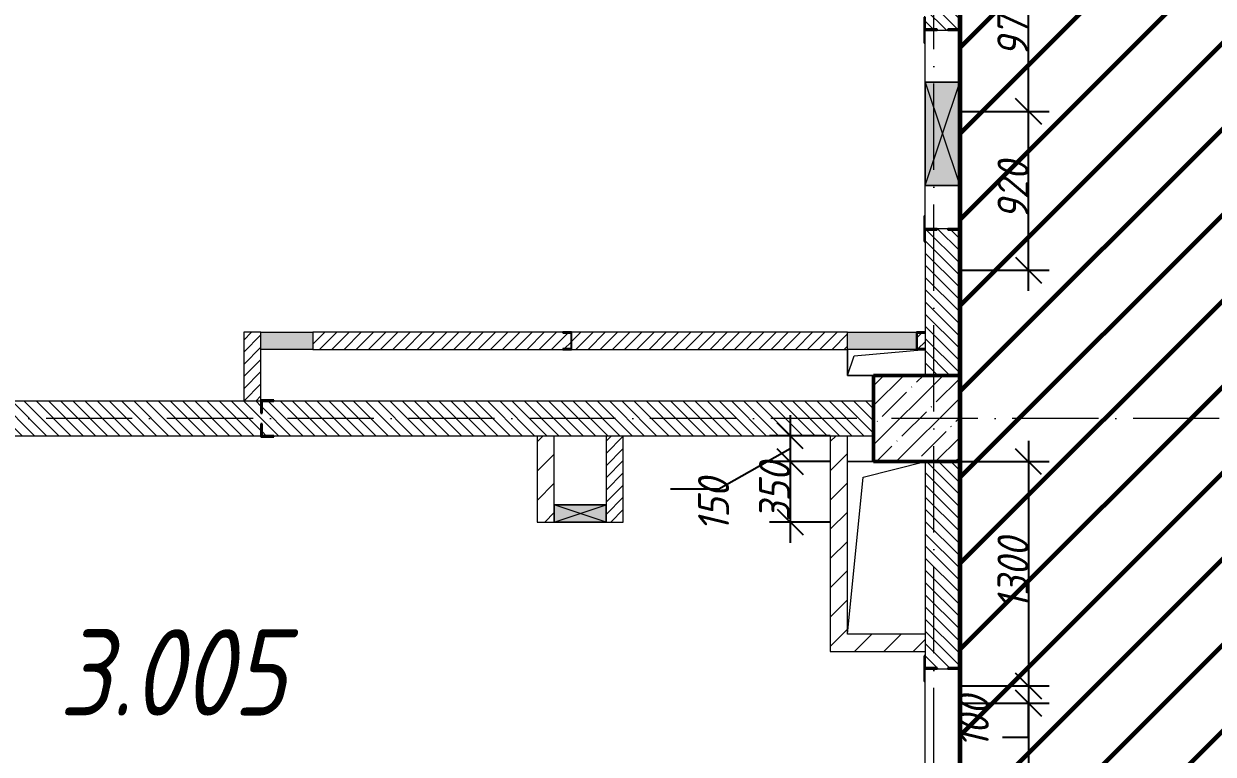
# Model space of a CAD drawing. Header units: millimetres. Extents: x -606178 to 312196, y -19338 to 632709.
# Drawn here: x -140540 to -133645, y 473330 to 477563 of the extents above; entities that cross this region are included whole.
import ezdxf

# ---------------------------------------------------------------- set-up
doc = ezdxf.new("R2010")
doc.units = ezdxf.units.MM
doc.linetypes.add('50_200_ШТРИХ_1Т_ш5_п1_п1_', pattern=[700, 500, -100, 0, -100])
for name, color, linetype, lineweight in [('6.4.1) Окр пт с инж. ПТ2.16', 3, 'Continuous', 60), ('A-____-____-DIMS', 7, 'Continuous', 9), ('A-DETL-GENF-OTLN', 7, 'Continuous', 9), ('A-FLOR-____-OTLN', 7, 'Continuous', 9), ('A-GENM-____-MCUT', 7, 'Continuous', 25), ('A-GENM-____-OTLN', 7, 'Continuous', 9), ('A-GENM-____-OTLN-1', 7, 'Continuous', 25), ('A-GLAZ-____-OTLN', 7, 'Continuous', 9), ('A-WALL-____-MCUT-3', 7, 'Continuous', 9), ('A-WALL-____-PATT-1', 7, 'Continuous', 9), ('A-WALL-FNSH-MCUT-1', 7, 'Continuous', 9), ('I-WALL-____-OTLN', 7, 'Continuous', 9), ('S-COLS-____-MCUT', 7, 'Continuous', 50), ('S-COLS-____-OTLN', 7, 'Continuous', 9), ('S-GRID-____-OTLN-1', 7, '50_200_ШТРИХ_1Т_ш5_п1_п1_', 9), ('Марки помещений', 7, 'Continuous', 9)]:
    doc.layers.add(name, color=color, linetype=linetype, lineweight=lineweight)
doc.styles.add('ISOCPEUR_I_10', font='isocpeui.ttf', dxfattribs={"width": 0.9, "height": 180})
doc.styles.add('ISOCPEUR_I_2', font='isocpeui.ttf', dxfattribs={"width": 0.85, "height": 2.3})
doc.dimstyles.new('ISO-1_8_0_9К_СРЕДНИЙ_Кладочные_3', dxfattribs={"dimscale": 304.8, "dimtxt": 179.276612, "dimasz": 0.492126, "dimexe": 0.393701, "dimexo": 0, "dimgap": 0, "dimtad": 1, "dimdec": 3, "dimrnd": 0.001, "dimdsep": 46, "dimtxsty": 'ISOCPEUR_I_10', "dimblk1": 'OBLIQUE', "dimblk2": 'OBLIQUE', "dimsah": 1, "dimcen": 0.09, "dimdle": 0.393701, "dimazin": 0, "dimtfac": 1, "dimtdec": 4, "dimtix": 1, "dimtmove": 0, "dimatfit": 3, "dimfxl": 1, "dimtvp": 1, "dimtolj": 1, "dimtzin": 0, "dimarcsym": 2})
doc.dimstyles.new('ISO-1_8_0_9К_СРЕДНИЙ_Кладочные_4', dxfattribs={"dimscale": 304.8, "dimtxt": 179.276612, "dimasz": 0.492126, "dimexe": 0.393701, "dimexo": 0, "dimgap": 0, "dimtad": 1, "dimdec": 3, "dimrnd": 0.001, "dimdsep": 46, "dimtxsty": 'ISOCPEUR_I_10', "dimblk1": 'OBLIQUE', "dimblk2": 'OBLIQUE', "dimsah": 1, "dimcen": 0.09, "dimdle": 0.393701, "dimazin": 0, "dimtfac": 1, "dimtdec": 4, "dimtix": 1, "dimtmove": 1, "dimatfit": 3, "dimfxl": 1, "dimtvp": 1, "dimtolj": 1, "dimtzin": 0, "dimarcsym": 2})
pattern_1 = [(135, (-140714.89, 451794.26), (-35.35534, -35.35534), [])]
pattern_2 = [(45, (-140714.89, 451794.26), (-35.35534, 35.35534), [])]
pattern_3 = [(45, (-140714.89, 451794.26), (-84.8528, 84.8528), [])]

# ---------------------------------------------------------------- blocks, each defined once
blk = doc.blocks.new('BSC_Колонна _Прямоугольная - 500х500-V51-АР1_План отверстий 3 этажа в осях 1-64_А-ГГ')
at = {"layer": 'S-COLS-____-OTLN'}
h = blk.add_hatch(dxfattribs=at)
h.set_pattern_fill('FP_88', color=256, style=0, pattern_type=2)
h.set_pattern_definition([(45, (-5350, -23481.04), (-114.0493, 114.0493), []), (45, (-5235.95, -23481.04), (-114.0493, 114.0493), [201.613, -40.323, 3.353, -36.97])])
h.paths.add_polyline_path([(-250, -250), (250, -250), (250, 250), (-250, 250)], flags=0)
at = {"layer": 'S-COLS-____-MCUT'}
for p, q in [((250, 250), (-250, 250)), ((-250, 250), (-250, -250)), ((250, -250), (250, 250)), ((-250, -250), (250, -250))]:
    blk.add_line(p, q, dxfattribs=at)
blk = doc.blocks.new('Фахверк_СКБ_Уголок - 200_3550-28187522-АР1_План отверстий 3 этажа в осях 1-64_А-ГГ')
at = {"layer": 'A-GENM-____-MCUT'}
for p, q in [((125, 156), (50, 156)), ((50, 156), (50, 150)), ((50, 150), (119, 150)), ((119, 150), (119, 81)), ((125, 81), (125, 156)), ((119, 81), (125, 81)), ((125, 19), (119, 19)), ((119, 19), (119, -50)), ((125, -56), (125, 19)), ((119, -50), (50, -50)), ((50, -50), (50, -56)), ((50, -56), (125, -56))]:
    blk.add_line(p, q, dxfattribs=at)
blk = doc.blocks.new('154_Фахверк_СКБ_Швеллер - Тип_100_3960-28331862-АР1_План отверстий 3 этажа в осях 1-64_А-ГГ')
at = {"layer": 'A-GENM-____-MCUT'}
for p, q in [((175, 50), (125, 50)), ((125, 50), (125, -50)), ((128, 47), (175, 47)), ((128, -47), (128, 47)), ((175, 47), (175, 50)), ((125, -50), (175, -50)), ((175, -47), (128, -47)), ((175, -50), (175, -47))]:
    blk.add_line(p, q, dxfattribs=at)
blk = doc.blocks.new('154_Стойка_СКБ_Уголок - СМ-2180_200-28268025-АР1_План отверстий 3 этажа в осях 1-64_А-ГГ')
at = {"layer": 'A-GENM-____-MCUT'}
for p, q in [((125, 156), (125, 81)), ((200, 156), (125, 156)), ((131, 81), (131, 150)), ((131, 150), (200, 150)), ((200, 150), (200, 156)), ((125, 81), (131, 81)), ((131, 19), (125, 19)), ((125, 19), (125, -56)), ((131, -50), (131, 19)), ((125, -56), (200, -56)), ((200, -50), (131, -50)), ((200, -56), (200, -50))]:
    blk.add_line(p, q, dxfattribs=at)
blk = doc.blocks.new('Стойка_Влож_Уголок_Опорный - Уголок-28213941-АР1_План отверстий 3 этажа в осях 1-64_А-ГГ')
at = {"layer": 'A-GENM-____-OTLN'}
for p, q in [((-212, -6), (-212, 0)), ((0, 0), (0, -6)), ((-212, -75), (-212, -6)), ((-212, -6), (-206, -6)), ((-6, -6), (0, -6)), ((0, -6), (0, -75)), ((-212, -75), (-206, -75)), ((-6, -75), (0, -75))]:
    blk.add_line(p, q, dxfattribs=at)
blk = doc.blocks.new('AR_Отверстие Ниша - Лючок-32405436-АР1_План отверстий 3 этажа в осях 1-64_А-ГГ')
at = {"layer": 'A-GLAZ-____-OTLN'}
blk.add_hatch(color=256, dxfattribs=at).paths.add_polyline_path([(-200, -50), (200, -50), (200, 50), (-200, 50)], flags=0)
for p, q in [((-200, 50), (200, 50)), ((-200, -50), (-200, 50)), ((200, -50), (-200, -50))]:
    blk.add_line(p, q, dxfattribs=at)
blk = doc.blocks.new('AR_Отверстие Ниша - Лючок-32403898-АР1_План отверстий 3 этажа в осях 1-64_А-ГГ')
at = {"layer": 'A-GLAZ-____-OTLN'}
blk.add_hatch(color=256, dxfattribs=at).paths.add_polyline_path([(150, -50), (150, 50), (-150, 50), (-150, -50)], flags=0)
for p, q in [((-150, 50), (150, 50)), ((-150, -50), (-150, 50)), ((150, 50), (150, -50)), ((150, -50), (-150, -50))]:
    blk.add_line(p, q, dxfattribs=at)
blk = doc.blocks.new('154_Фахверк_СКБ_Швеллер - Тип_100_3960_зеркало-29769493-АР1_План отверстий 3 этажа в осях 1-64_А-ГГ')
at = {"layer": 'A-GENM-____-MCUT'}
for p, q in [((175, 50), (125, 50)), ((125, 50), (125, -50)), ((128, 47), (175, 47)), ((128, -47), (128, 47)), ((175, 47), (175, 50)), ((125, -50), (175, -50)), ((175, -47), (128, -47)), ((175, -50), (175, -47))]:
    blk.add_line(p, q, dxfattribs=at)
blk = doc.blocks.new('AR_Отверстие прямоугольное _в плите_ - AR_Отверстие прямоугольное _в плите_-30459275-АР1_План отверстий 3 этажа в осях 1-64_А-ГГ')
at = {"layer": 'A-GENM-____-OTLN'}
for p, q in [((-225, 75), (-225, -75)), ((-187.5, 37.5), (225, 75)), ((-225, -75), (-187.5, 37.5)), ((-225, -75), (-75, -75))]:
    blk.add_line(p, q, dxfattribs=at)
blk = doc.blocks.new('AR_Отверстие прямоугольное _в плите_ - AR_Отверстие прямоугольное _в плите_-30552560-АР1_План отверстий 3 этажа в осях 1-64_А-ГГ')
at = {"layer": 'A-GENM-____-OTLN'}
for p, q in [((-75, 500), (-225, 500)), ((-135, 410), (225, 500)), ((-225, -500), (-135, 410))]:
    blk.add_line(p, q, dxfattribs=at)
blk = doc.blocks.new('AR_Отверстие прямоугольное _в стене__БезПР - AR_Отверстие прямоугольное _в стене__БезПР-36899516-АР1_План отверстий 3 этажа в осях 1-64_А-ГГ')
at = {"layer": 'A-GLAZ-____-OTLN'}
blk.add_hatch(color=256, dxfattribs=at).paths.add_polyline_path([(-121.3, 50), (-150, 50), (-150, -50), (150, -50), (150, 50)], flags=0)
at = {"layer": 'A-DETL-GENF-OTLN'}
for p, q in [((-150, -50), (-150, 50)), ((-150, 50), (150, 50)), ((150, 50), (-150, -50)), ((-150, 50), (150, -50)), ((150, 50), (-150, 50)), ((-150, 50), (-150, -50)), ((150, 50), (150, -50)), ((150, -50), (150, 50)), ((150, -50), (-150, -50)), ((-150, -50), (150, -50))]:
    blk.add_line(p, q, dxfattribs=at)
at = {"layer": 'A-GLAZ-____-OTLN'}
blk.add_line((150, 50), (-150, 50), dxfattribs=at)
blk = doc.blocks.new('AR_Отверстие прямоугольное _в стене_ - AR_Отверстие прямоугольное _в стене__ОВ-37000568-АР1_План отверстий 3 этажа в осях 1-64_А-ГГ')
at = {"layer": 'A-GLAZ-____-OTLN'}
blk.add_hatch(color=256, dxfattribs=at).paths.add_polyline_path([(-300, -100), (300, -100), (300, 100), (-300, 100)], flags=0)
at = {"layer": 'A-DETL-GENF-OTLN'}
for p, q in [((-300, -100), (-300, 100)), ((-300, 100), (300, 100)), ((300, 100), (-300, -100)), ((-300, 100), (300, -100)), ((300, 100), (-300, 100)), ((-300, 100), (-300, -100)), ((300, 100), (300, -100)), ((300, -100), (300, 100)), ((300, -100), (-300, -100)), ((-300, -100), (300, -100))]:
    blk.add_line(p, q, dxfattribs=at)
blk = doc.blocks.new('_Oblique')
at = {"color": 0, "linetype": 'ByBlock', "lineweight": -2}
blk.add_line((-0.5, -0.5), (0.5, 0.5), dxfattribs=at)
blk = doc.blocks.new('*D5188')
at = {"layer": 'A-____-____-DIMS', "color": 0, "lineweight": -2, "transparency": 16777216}
for p, q in [((-136097.9, 475295.3), (-136097.9, 474905.3)), ((-135864.9, 475175.3), (-136217.9, 475175.3)), ((-136097.9, 475100.3), (-136511.5, 474866.5)), ((-135864.9, 475025.3), (-136217.9, 475025.3)), ((-136511.5, 474866.5), (-136792.1, 474866.5))]:
    blk.add_line(p, q, dxfattribs=at)
at = {"layer": 'Defpoints', "color": 0, "transparency": 16777216}
for p in [(-135864.9, 475175.3), (-136097.9, 475025.3), (-135864.9, 475025.3)]:
    blk.add_point(p, dxfattribs=at)
at = {"layer": 'A-____-____-DIMS', "color": 0, "lineweight": -2, "transparency": 16777216, "xscale": 150, "yscale": 150, "zscale": 150}
for p, rotation in [((-136097.9, 475175.3), 90), ((-136097.9, 475025.3), 270)]:
    blk.add_blockref('_Oblique', p, dxfattribs=dict(at, rotation=rotation))
at = {"layer": 'A-____-____-DIMS', "color": 0, "transparency": 16777216, "insert": (-136631.5, 474618.3), "char_height": 180, "width": 368.207, "attachment_point": 1, "rotation": 90, "line_spacing_factor": 1.149209, "style": 'ISOCPEUR_I_10'}
blk.add_mtext('\\A1;150', dxfattribs=at)
blk = doc.blocks.new('*D5189')
at = {"layer": 'A-____-____-DIMS', "color": 0, "lineweight": -2, "transparency": 16777216}
for p, q in [((-136097.9, 475145.3), (-136097.9, 474555.3)), ((-135864.9, 475025.3), (-136217.9, 475025.3)), ((-135864.9, 474675.3), (-136217.9, 474675.3))]:
    blk.add_line(p, q, dxfattribs=at)
at = {"layer": 'Defpoints', "color": 0, "transparency": 16777216}
for p in [(-135864.9, 475025.3), (-136097.9, 474675.3), (-135864.9, 474675.3)]:
    blk.add_point(p, dxfattribs=at)
at = {"layer": 'A-____-____-DIMS', "color": 0, "lineweight": -2, "transparency": 16777216, "xscale": 150, "yscale": 150, "zscale": 150}
for p, rotation in [((-136097.9, 475025.3), 90), ((-136097.9, 474675.3), 270)]:
    blk.add_blockref('_Oblique', p, dxfattribs=dict(at, rotation=rotation))
at = {"layer": 'A-____-____-DIMS', "color": 0, "transparency": 16777216, "insert": (-136187.9, 474850.3), "char_height": 180, "width": 409.578, "attachment_point": 5, "rotation": 90, "style": 'ISOCPEUR_I_10'}
blk.add_mtext('\\A1;350', dxfattribs=at)
blk = doc.blocks.new('*D5190')
at = {"layer": 'A-____-____-DIMS', "color": 0, "lineweight": -2, "transparency": 16777216}
for p, q in [((-134715.8, 475145.3), (-134715.8, 473605.3)), ((-135114.9, 475025.3), (-134595.8, 475025.3)), ((-135108.9, 473725.3), (-134595.8, 473725.3))]:
    blk.add_line(p, q, dxfattribs=at)
at = {"layer": 'Defpoints', "color": 0, "transparency": 16777216}
for p in [(-135114.9, 475025.3), (-135108.9, 473725.3), (-134715.8, 473725.3)]:
    blk.add_point(p, dxfattribs=at)
at = {"layer": 'A-____-____-DIMS', "color": 0, "lineweight": -2, "transparency": 16777216, "xscale": 150, "yscale": 150, "zscale": 150}
for p, rotation in [((-134715.8, 475025.3), 90), ((-134715.8, 473725.3), 270)]:
    blk.add_blockref('_Oblique', p, dxfattribs=dict(at, rotation=rotation))
at = {"layer": 'A-____-____-DIMS', "color": 0, "transparency": 16777216, "insert": (-134805.8, 474375.3), "char_height": 180, "width": 504.733, "attachment_point": 5, "rotation": 90, "style": 'ISOCPEUR_I_10'}
blk.add_mtext('\\A1;1300', dxfattribs=at)
blk = doc.blocks.new('*D5191')
at = {"layer": 'A-____-____-DIMS', "color": 0, "lineweight": -2, "transparency": 16777216}
for p, q in [((-134715.8, 473845.3), (-134715.8, 473505.3)), ((-135108.9, 473725.3), (-134595.8, 473725.3)), ((-135114.9, 473625.3), (-134595.8, 473625.3)), ((-134715.8, 473428.4), (-134715.8, 473625.3)), ((-134865.8, 473428.4), (-134715.8, 473428.4))]:
    blk.add_line(p, q, dxfattribs=at)
at = {"layer": 'Defpoints', "color": 0, "transparency": 16777216}
for p in [(-135108.9, 473725.3), (-135114.9, 473625.3), (-134715.8, 473625.3)]:
    blk.add_point(p, dxfattribs=at)
at = {"layer": 'A-____-____-DIMS', "color": 0, "lineweight": -2, "transparency": 16777216, "xscale": 150, "yscale": 150, "zscale": 150}
for p, rotation in [((-134715.8, 473725.3), 90), ((-134715.8, 473625.3), 270)]:
    blk.add_blockref('_Oblique', p, dxfattribs=dict(at, rotation=rotation))
at = {"layer": 'A-____-____-DIMS', "color": 0, "transparency": 16777216, "insert": (-135126.1, 473364.3), "char_height": 180, "width": 368.207, "attachment_point": 1, "rotation": 90, "line_spacing_factor": 1.149209, "style": 'ISOCPEUR_I_10'}
blk.add_mtext('\\A1;100', dxfattribs=at)
blk = doc.blocks.new('*D5192')
at = {"layer": 'A-____-____-DIMS', "color": 0, "lineweight": -2, "transparency": 16777216}
for p, q in [((-134715.8, 473745.3), (-134715.8, 472005.3)), ((-135114.9, 473625.3), (-134595.8, 473625.3)), ((-135155.8, 472125.3), (-134595.8, 472125.3))]:
    blk.add_line(p, q, dxfattribs=at)
at = {"layer": 'Defpoints', "color": 0, "transparency": 16777216}
for p in [(-135114.9, 473625.3), (-135155.8, 472125.3), (-134715.8, 472125.3)]:
    blk.add_point(p, dxfattribs=at)
at = {"layer": 'A-____-____-DIMS', "color": 0, "lineweight": -2, "transparency": 16777216, "xscale": 150, "yscale": 150, "zscale": 150}
for p, rotation in [((-134715.8, 473625.3), 90), ((-134715.8, 472125.3), 270)]:
    blk.add_blockref('_Oblique', p, dxfattribs=dict(at, rotation=rotation))
at = {"layer": 'A-____-____-DIMS', "color": 0, "transparency": 16777216, "insert": (-134805.8, 472875.3), "char_height": 180, "width": 504.733, "attachment_point": 5, "rotation": 90, "style": 'ISOCPEUR_I_10'}
blk.add_mtext('\\A1;1500', dxfattribs=at)
blk = doc.blocks.new('*D5193')
at = {"layer": 'A-____-____-DIMS', "color": 0, "lineweight": -2, "transparency": 16777216}
for p, q in [((-134715.8, 476015.3), (-134715.8, 477175.3)), ((-135114.9, 477055.3), (-134595.8, 477055.3)), ((-135114.9, 476135.3), (-134595.8, 476135.3))]:
    blk.add_line(p, q, dxfattribs=at)
at = {"layer": 'Defpoints', "color": 0, "transparency": 16777216}
for p in [(-135114.9, 477055.3), (-134715.8, 477055.3), (-135114.9, 476135.3)]:
    blk.add_point(p, dxfattribs=at)
at = {"layer": 'A-____-____-DIMS', "color": 0, "lineweight": -2, "transparency": 16777216, "xscale": 150, "yscale": 150, "zscale": 150}
for p, rotation in [((-134715.8, 477055.3), 90), ((-134715.8, 476135.3), 270)]:
    blk.add_blockref('_Oblique', p, dxfattribs=dict(at, rotation=rotation))
at = {"layer": 'A-____-____-DIMS', "color": 0, "transparency": 16777216, "insert": (-134805.8, 476595.3), "char_height": 180, "width": 409.578, "attachment_point": 5, "rotation": 90, "style": 'ISOCPEUR_I_10'}
blk.add_mtext('\\A1;920', dxfattribs=at)
blk = doc.blocks.new('*D5194')
at = {"layer": 'A-____-____-DIMS', "color": 0, "lineweight": -2, "transparency": 16777216}
for p, q in [((-134715.8, 476935.3), (-134715.8, 478145.3)), ((-135114.9, 478025.3), (-134595.8, 478025.3)), ((-135114.9, 477055.3), (-134595.8, 477055.3))]:
    blk.add_line(p, q, dxfattribs=at)
at = {"layer": 'Defpoints', "color": 0, "transparency": 16777216}
for p in [(-135114.9, 478025.3), (-134715.8, 478025.3), (-135114.9, 477055.3)]:
    blk.add_point(p, dxfattribs=at)
at = {"layer": 'A-____-____-DIMS', "color": 0, "lineweight": -2, "transparency": 16777216, "xscale": 150, "yscale": 150, "zscale": 150}
for p, rotation in [((-134715.8, 478025.3), 90), ((-134715.8, 477055.3), 270)]:
    blk.add_blockref('_Oblique', p, dxfattribs=dict(at, rotation=rotation))
at = {"layer": 'A-____-____-DIMS', "color": 0, "transparency": 16777216, "insert": (-134807, 477540.3), "char_height": 180, "width": 409.578, "attachment_point": 5, "rotation": 90, "style": 'ISOCPEUR_I_10'}
blk.add_mtext('\\A1;970', dxfattribs=at)

msp = doc.modelspace()

# ---------------------------------------------------------------- hatches: boundary and pattern name
at = {"layer": '6.4.1) Окр пт с инж. ПТ2.16'}
h = msp.add_hatch(dxfattribs=at)
h.set_pattern_fill('ANSI31', color=256, scale=111)
h.paths.add_polyline_path([(-131145.212, 482125.3011), (-135114.891, 482125.3011), (-135114.891, 482000.3011), (-135108.891, 482000.3011), (-135108.891, 481931.3011), (-135108.891, 481925.3011), (-135108.891, 481850.3011), (-135110.1394, 477600.3011), (-135108.891, 477600.3011), (-135108.891, 477525.3011), (-135108.891, 477519.3011), (-135108.891, 477450.3011), (-135109.2654, 476450.3011), (-135108.891, 476450.3011), (-135108.891, 476381.3011), (-135108.891, 476375.3011), (-135108.891, 476300.3011), (-135109.859, 473900.3011), (-135108.891, 473900.3011), (-135108.891, 473825.3011), (-135108.891, 473819.3011), (-135108.891, 473750.3011), (-135109.3778, 472750.3011), (-135108.891, 472750.3011), (-135108.891, 472681.3011), (-135108.891, 472675.3011), (-135108.891, 472600.3011), (-135109.8574, 470800.3011), (-135108.891, 470800.3011), (-135108.891, 470725.3011), (-135108.891, 470719.3011), (-135108.891, 470650.3011), (-135109.3788, 469900.3011), (-135108.891, 469900.3011), (-135108.891, 469831.3011), (-135108.891, 469825.3011), (-135108.891, 469750.3011), (-135109.4315, 469000.3011), (-135108.891, 469000.3011), (-135108.891, 468925.3011), (-135109.451, 468225.3011), (-135108.891, 468225.3011), (-135108.891, 468150.3011), (-135108.9349, 468100.3011), (-135108.891, 468100.3011), (-135108.891, 468025.3011), (-135109.4507, 467400.3011), (-135108.891, 467400.3011), (-135108.891, 467331.3011), (-135108.891, 467325.3011), (-135108.891, 467250.3011), (-135110.6631, 465500.3011), (-135108.891, 465500.3011), (-135108.891, 465425.3011), (-135111.3788, 463725.3011), (-135108.891, 463725.3011), (-135108.891, 463650.3011), (-135109.2781, 463500.3011), (-135108.891, 463500.3011), (-135108.891, 463425.3011), (-135110.891, 462725.3011), (-135108.891, 462725.3011), (-135108.891, 462650.3011), (-135109.1174, 462600.3011), (-135108.891, 462600.3011), (-135108.891, 462525.3011), (-135114.391, 461425.3011), (-131145.212, 461425.3011), (-131145.212, 469025.3011), (-131714.891, 469025.3011), (-131714.891, 469279.3011), (-131714.891, 469325.3011), (-131714.891, 470025.3011), (-131714.891, 470071.3011), (-131714.891, 470410.3011), (-131714.891, 470560.3011), (-131714.891, 470975.3011), (-131714.891, 472075.3011), (-131714.891, 472125.3011), (-131714.891, 472225.3011), (-131145.212, 472225.3011), (-131145.212, 474825.3011), (-131614.891, 474825.3011), (-131514.891, 475675.3011), (-131145.212, 475767.7209), (-131145.212, 476717.4668), (-131514.891, 476625.0471), (-131614.891, 476025.0471), (-131614.891, 476725.0471), (-131145.212, 476725.0471), (-131145.212, 477425.3011), (-131614.891, 477425.3011), (-131614.891, 478025.3011), (-131145.212, 478025.3011)])
h.paths.add_polyline_path([(-131114.891, 463425.3011), (-135114.891, 463425.3011), (-135114.891, 467943.3075), (-131114.891, 467943.3075)])
at = {"layer": 'A-WALL-____-PATT-1'}
h = msp.add_hatch(dxfattribs=at)
h.set_pattern_fill('FP_6', color=256, style=0, pattern_type=2)
h.set_pattern_definition(pattern_1)
h.paths.add_polyline_path([(-135314.891, 475525.3011), (-135114.891, 475525.3011), (-135114.891, 476369.3011), (-135183.891, 476369.3011), (-135183.891, 476375.3011), (-135245.891, 476375.3011), (-135245.891, 476369.3011), (-135314.891, 476369.3011), (-135314.891, 475675.3011)], flags=0)
h.paths.add_polyline_path([(-135183.891, 477525.3011), (-135183.891, 477531.3011), (-135114.891, 477531.3011), (-135114.891, 478025.3011), (-135314.891, 478025.3011), (-135314.891, 477531.3011), (-135245.891, 477531.3011), (-135245.891, 477525.3011)], flags=0)
h = msp.add_hatch(dxfattribs=at)
h.set_pattern_fill('FP_5', color=256, style=0, pattern_type=2)
h.set_pattern_definition(pattern_2)
h.paths.add_polyline_path([(-139164.891, 475375.3011), (-139164.891, 475775.3011), (-139264.891, 475775.3011), (-139264.891, 475375.3011)], flags=0)
h = msp.add_hatch(dxfattribs=at)
h.set_pattern_fill('FP_5', color=256, style=0, pattern_type=2)
h.set_pattern_definition(pattern_2)
h.paths.add_polyline_path([(-138864.891, 475675.3011), (-137414.891, 475675.3011), (-137414.891, 475678.3011), (-137367.891, 475678.3011), (-137367.891, 475772.3011), (-137414.891, 475772.3011), (-137414.891, 475775.3011), (-138864.891, 475775.3011), (-138864.891, 475678.3011)], flags=0)
h.paths.add_polyline_path([(-135764.891, 475675.3011), (-135764.891, 475775.3011), (-137364.891, 475775.3011), (-137364.891, 475675.3011), (-137193.6393, 475675.3011)], flags=0)
h.paths.add_polyline_path([(-135361.891, 475678.3011), (-135314.891, 475678.3011), (-135314.891, 475772.3011), (-135361.891, 475772.3011)], flags=0)
h = msp.add_hatch(dxfattribs=at)
h.set_pattern_fill('FP_6', color=256, style=0, pattern_type=2)
h.set_pattern_definition(pattern_1)
h.paths.add_polyline_path([(-135614.891, 475175.3011), (-135614.891, 475375.3011), (-139158.891, 475375.3011), (-139158.891, 475306.3011), (-139164.891, 475306.3011), (-139164.891, 475375.3011), (-142664.891, 475375.3011), (-142664.891, 475175.3011), (-139164.891, 475175.3011), (-139164.891, 475244.3011), (-139158.891, 475244.3011), (-139158.891, 475175.3011), (-137193.6393, 475175.3011)], flags=0)
h = msp.add_hatch(dxfattribs=at)
h.set_pattern_fill('FP_4', color=256, style=0, pattern_type=2)
h.set_pattern_definition(pattern_3)
h.paths.add_polyline_path([(-137564.891, 474675.3011), (-137464.891, 474675.3011), (-137464.891, 475175.3011), (-137564.891, 475175.3011)], flags=0)
h = msp.add_hatch(dxfattribs=at)
h.set_pattern_fill('FP_5', color=256, style=0, pattern_type=2)
h.set_pattern_definition(pattern_2)
h.paths.add_polyline_path([(-137164.891, 474675.3011), (-137064.891, 474675.3011), (-137064.891, 475175.3011), (-137164.891, 475175.3011), (-137164.891, 474775.3011)], flags=0)
h = msp.add_hatch(dxfattribs=at)
h.set_pattern_fill('FP_4', color=256, style=0, pattern_type=2)
h.set_pattern_definition(pattern_3)
h.paths.add_polyline_path([(-135764.891, 473925.3011), (-135764.891, 475175.3011), (-135864.891, 475175.3011), (-135864.891, 473925.3011)], flags=0)
h = msp.add_hatch(dxfattribs=at)
h.set_pattern_fill('FP_6', color=256, style=0, pattern_type=2)
h.set_pattern_definition(pattern_1)
h.paths.add_polyline_path([(-135114.891, 469525.3011), (-135114.891, 469819.3011), (-135183.891, 469819.3011), (-135183.891, 469825.3011), (-135245.891, 469825.3011), (-135245.891, 469819.3011), (-135314.891, 469819.3011), (-135314.891, 469525.3011)], flags=0)
h.paths.add_polyline_path([(-135140.532, 470975.3011), (-135114.891, 470975.3011), (-135114.891, 471715.3011), (-135314.891, 471715.3011), (-135314.891, 470975.3011)], flags=0)
h.paths.add_polyline_path([(-135114.891, 472115.3011), (-135114.891, 472669.3011), (-135183.891, 472669.3011), (-135183.891, 472675.3011), (-135245.891, 472675.3011), (-135245.891, 472669.3011), (-135314.891, 472669.3011), (-135314.891, 472115.3011), (-135245.891, 472115.3011)], flags=0)
h.paths.add_polyline_path([(-135183.891, 473825.3011), (-135183.891, 473831.3011), (-135114.891, 473831.3011), (-135114.891, 475025.3011), (-135314.891, 475025.3011), (-135314.891, 473831.3011), (-135245.891, 473831.3011), (-135245.891, 473825.3011)], flags=0)
h = msp.add_hatch(dxfattribs=at)
h.set_pattern_fill('FP_4', color=256, style=0, pattern_type=2)
h.set_pattern_definition(pattern_3)
h.paths.add_polyline_path([(-135764.891, 473925.3011), (-135314.891, 473925.3011), (-135314.891, 474025.3011), (-135764.891, 474025.3011)], flags=0)

# ---------------------------------------------------------------- linework, layer by layer
msp.add_lwpolyline([(-135114.891, 461325.3011), (-131145.212, 461325.3011), (-131145.212, 493175.3011), (-135114.891, 493175.3011)], close=True)
at = {"layer": '6.4.1) Окр пт с инж. ПТ2.16'}
msp.add_lwpolyline([(-135114.891, 461425.3011), (-131114.891, 461425.3011), (-131114.891, 482125.3011), (-135114.891, 482125.3011)], close=True, dxfattribs=at)
at = {"layer": 'A-FLOR-____-OTLN'}
for p, q in [((-135764.891, 475525.3011), (-135764.891, 475675.3011)), ((-135614.891, 475525.3011), (-135764.891, 475525.3011)), ((-135764.891, 475025.3011), (-135614.891, 475025.3011))]:
    msp.add_line(p, q, dxfattribs=at)
at = {"layer": 'A-WALL-____-MCUT-3'}
for p, q in [((-135245.891, 477525.3011), (-135183.891, 477525.3011)), ((-135183.891, 476375.3011), (-135245.891, 476375.3011)), ((-135314.891, 476300.3011), (-135314.891, 475775.3011)), ((-135114.891, 475525.3011), (-135114.891, 476300.3011)), ((-135314.891, 475772.3011), (-135314.891, 475678.3011)), ((-135314.891, 475675.3011), (-135314.891, 475525.3011)), ((-139164.891, 475375.3011), (-142664.891, 475375.3011)), ((-135614.891, 475375.3011), (-139089.891, 475375.3011)), ((-142664.891, 475175.3011), (-139164.891, 475175.3011)), ((-139089.891, 475175.3011), (-135614.891, 475175.3011)), ((-135314.891, 475025.3011), (-135314.891, 473900.3011)), ((-135114.891, 473900.3011), (-135114.891, 475025.3011)), ((-135245.891, 473825.3011), (-135183.891, 473825.3011))]:
    msp.add_line(p, q, dxfattribs=at)
at = {"layer": 'A-WALL-FNSH-MCUT-1'}
for p, q in [((-139264.891, 475775.3011), (-139264.891, 475375.3011)), ((-139164.891, 475775.3011), (-139264.891, 475775.3011)), ((-137414.891, 475775.3011), (-138864.891, 475775.3011)), ((-135764.891, 475775.3011), (-137364.891, 475775.3011)), ((-139164.891, 475381.3011), (-139164.891, 475675.3011)), ((-138864.891, 475675.3011), (-137414.891, 475675.3011)), ((-137364.891, 475675.3011), (-135764.891, 475675.3011)), ((-137564.891, 475175.3011), (-137564.891, 474675.3011)), ((-137464.891, 474775.3011), (-137464.891, 475175.3011)), ((-137164.891, 475175.3011), (-137164.891, 474775.3011)), ((-137064.891, 474675.3011), (-137064.891, 475175.3011)), ((-135864.891, 475175.3011), (-135864.891, 473925.3011)), ((-135764.891, 474025.3011), (-135764.891, 475175.3011)), ((-137564.891, 474675.3011), (-137464.891, 474675.3011)), ((-137164.891, 474675.3011), (-137064.891, 474675.3011)), ((-135314.891, 474025.3011), (-135764.891, 474025.3011)), ((-135864.891, 473925.3011), (-135314.891, 473925.3011))]:
    msp.add_line(p, q, dxfattribs=at)
at = {"layer": 'I-WALL-____-OTLN'}
for p, q in [((-135314.891, 477225.3011), (-135314.891, 477525.3011)), ((-135114.891, 477525.3011), (-135114.891, 477225.3011)), ((-135314.891, 476375.3011), (-135314.891, 476625.3011)), ((-135114.891, 476625.3011), (-135114.891, 476375.3011)), ((-135314.891, 473125.3011), (-135314.891, 473825.3011)), ((-135114.891, 473825.3011), (-135114.891, 473125.3011))]:
    msp.add_line(p, q, dxfattribs=at)
at = {"layer": 'S-GRID-____-OTLN-1'}
for p, q in [((-135264.891, 447311.6528), (-135264.891, 501675.2188)), ((-114007.1518, 475275.3011), (-145383.6612, 475275.3011))]:
    msp.add_line(p, q, dxfattribs=at)

# ---------------------------------------------------------------- block references
at = {"layer": 'A-GENM-____-OTLN'}
for name, p in [('Стойка_Влож_Уголок_Опорный - Уголок-28213941-АР1_План отверстий 3 этажа в осях 1-64_А-ГГ', (-135108.891, 477525.3011)), ('AR_Отверстие прямоугольное _в плите_ - AR_Отверстие прямоугольное _в плите_-30459275-АР1_План отверстий 3 этажа в осях 1-64_А-ГГ', (-135539.891, 475600.3011)), ('AR_Отверстие прямоугольное _в плите_ - AR_Отверстие прямоугольное _в плите_-30552560-АР1_План отверстий 3 этажа в осях 1-64_А-ГГ', (-135539.891, 474525.3011)), ('Стойка_Влож_Уголок_Опорный - Уголок-28213941-АР1_План отверстий 3 этажа в осях 1-64_А-ГГ', (-135108.891, 473825.3011))]:
    msp.add_blockref(name, p, dxfattribs=at)
at = {"layer": 'A-GENM-____-OTLN', "rotation": 180}
msp.add_blockref('Стойка_Влож_Уголок_Опорный - Уголок-28213941-АР1_План отверстий 3 этажа в осях 1-64_А-ГГ', (-135320.891, 476375.3011), dxfattribs=at)
at = {"layer": 'A-GENM-____-OTLN-1'}
for name, p, rotation in [('154_Стойка_СКБ_Уголок - СМ-2180_200-28268025-АР1_План отверстий 3 этажа в осях 1-64_А-ГГ', (-135164.891, 477400.3011), 89.99999999999991), ('154_Стойка_СКБ_Уголок - СМ-2180_200-28268025-АР1_План отверстий 3 этажа в осях 1-64_А-ГГ', (-135264.891, 476500.3011), 269.9999999999999), ('154_Фахверк_СКБ_Швеллер - Тип_100_3960-28331862-АР1_План отверстий 3 этажа в осях 1-64_А-ГГ', (-137239.891, 475725.3011), 180), ('Фахверк_СКБ_Уголок - 200_3550-28187522-АР1_План отверстий 3 этажа в осях 1-64_А-ГГ', (-139039.891, 475325.3011), 180), ('154_Стойка_СКБ_Уголок - СМ-2180_200-28268025-АР1_План отверстий 3 этажа в осях 1-64_А-ГГ', (-135164.891, 473700.3011), 89.99999999999991)]:
    msp.add_blockref(name, p, dxfattribs=dict(at, rotation=rotation))
msp.add_blockref('154_Фахверк_СКБ_Швеллер - Тип_100_3960_зеркало-29769493-АР1_План отверстий 3 этажа в осях 1-64_А-ГГ', (-135489.891, 475725.3011), dxfattribs=at)
at = {"layer": 'A-GLAZ-____-OTLN'}
for name, p, rotation in [('AR_Отверстие прямоугольное _в стене_ - AR_Отверстие прямоугольное _в стене__ОВ-37000568-АР1_План отверстий 3 этажа в осях 1-64_А-ГГ', (-135214.891, 476925.3011), 89.99999999999991), ('AR_Отверстие прямоугольное _в стене__БезПР - AR_Отверстие прямоугольное _в стене__БезПР-36899516-АР1_План отверстий 3 этажа в осях 1-64_А-ГГ', (-137314.891, 474725.3011), 180)]:
    msp.add_blockref(name, p, dxfattribs=dict(at, rotation=rotation))
for name, p in [('AR_Отверстие Ниша - Лючок-32403898-АР1_План отверстий 3 этажа в осях 1-64_А-ГГ', (-139014.891, 475725.3011)), ('AR_Отверстие Ниша - Лючок-32405436-АР1_План отверстий 3 этажа в осях 1-64_А-ГГ', (-135564.891, 475725.3011))]:
    msp.add_blockref(name, p, dxfattribs=at)
at = {"layer": 'S-COLS-____-OTLN'}
msp.add_blockref('BSC_Колонна _Прямоугольная - 500х500-V51-АР1_План отверстий 3 этажа в осях 1-64_А-ГГ', (-135364.891, 475275.3011), dxfattribs=at)

# ---------------------------------------------------------------- texts
at = {"layer": 'Марки помещений', "insert": (-140335.8641, 474053.9014), "char_height": 500, "width": 785.65375, "attachment_point": 1, "style": 'ISOCPEUR_I_2'}
msp.add_mtext('3.005', dxfattribs=at)

# ---------------------------------------------------------------- dimensions: what is measured, and where the dimension line sits
at = {"layer": 'A-____-____-DIMS'}
for base, p1, p2, override, picture, middle in [((-134715.8003, 478025.3011), (-135114.891, 477055.3011), (-135114.891, 478025.3011), {"dimpost": '<>', "dimfxl": 970}, '*D5194', (-134806.9594, 477540.3011)), ((-134715.8003, 477055.3011), (-135114.891, 476135.3011), (-135114.891, 477055.3011), {"dimpost": '<>', "dimfxl": 920}, '*D5193', (-134805.8003, 476595.3011)), ((-136097.8535, 474675.3011), (-135864.891, 475025.3011), (-135864.891, 474675.3011), {"dimpost": '<>', "dimfxl": 350}, '*D5189', (-136187.8535, 474850.3011)), ((-134715.8003, 473725.3011), (-135114.891, 475025.3011), (-135108.891, 473725.3011), {"dimpost": '<>', "dimfxl": 1300.013846}, '*D5190', (-134805.8003, 474375.3011)), ((-134715.8003, 472125.3011), (-135114.891, 473625.3011), (-135155.8249, 472125.3011), {"dimpost": '<>', "dimfxl": 1500.558425}, '*D5192', (-134805.8003, 472875.3011))]:
    dim = msp.add_linear_dim(base=base, p1=p1, p2=p2, angle=90, dimstyle='ISO-1_8_0_9К_СРЕДНИЙ_Кладочные_3', override=override, dxfattribs=at)
    dim.commit()
    dim.dimension.update_dxf_attribs({"geometry": picture, "text_midpoint": middle})
for base, p1, p2, override, picture, middle in [((-136097.8535, 475025.3011), (-135864.891, 475175.3011), (-135864.891, 475025.3011), {"dimpost": '<>', "dimfxl": 150}, '*D5188', (-136511.5378, 474866.4771)), ((-134715.8003, 473625.3011), (-135108.891, 473725.3011), (-135114.891, 473625.3011), {"dimpost": '<>', "dimfxl": 100.179838}, '*D5191', (-134830.9624, 473428.4325))]:
    dim = msp.add_linear_dim(base=base, p1=p1, p2=p2, angle=90, dimstyle='ISO-1_8_0_9К_СРЕДНИЙ_Кладочные_4', override=override, dxfattribs=at)
    dim.commit()
    dim.dimension.update_dxf_attribs({"geometry": picture, "text_midpoint": middle, "dimtype": 160, "text_rotation": 90})

doc.saveas('drawing.dxf')
